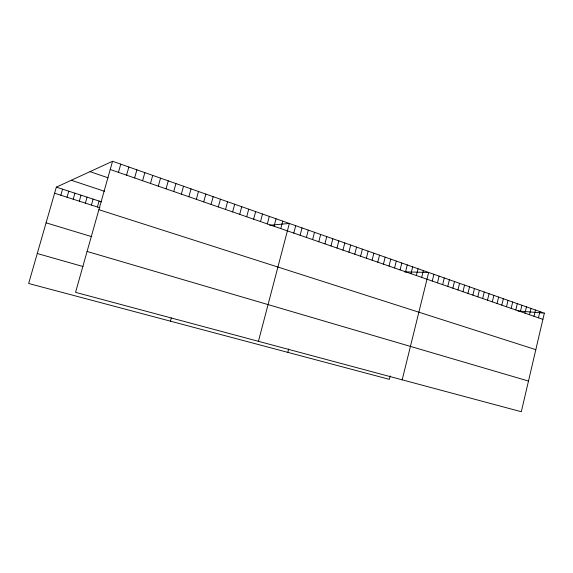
<?xml version="1.0" encoding="UTF-8"?>
<svg xmlns="http://www.w3.org/2000/svg" width="573" height="573" viewBox="0 0 573 573"><rect width="100%" height="100%" fill="white"/><g stroke="black" fill="none" stroke-linecap="round" stroke-linejoin="round"><path stroke-width="0.86" d="M544.35 313.144L521.315 411.729L75.55 292.337L112.552 161.271L544.35 313.144L518.042 310.946M529.495 314.72L530.97 308.439M533.993 316.282L535.461 310.022M538.462 317.829L539.924 311.59M511.173 308.374L512.685 302.007M515.807 309.979L517.304 303.633M520.399 311.569L521.896 305.244M524.961 313.152L526.451 306.849M497.078 303.497L498.617 297.058M501.812 305.137L503.338 298.719M506.511 306.763L508.029 300.367M477.803 296.814L479.372 290.289M482.674 298.504L484.235 292.001M487.508 300.18L489.063 293.698M492.314 301.842L493.862 295.389M462.955 291.678L464.56 285.082M467.94 293.405L469.531 286.829M472.89 295.116L474.473 288.563M447.778 286.421L449.404 279.753M452.878 288.183L454.496 281.536M457.934 289.938L459.546 283.32M432.25 281.042L433.904 274.295M437.464 282.847L439.111 276.129M442.643 284.638L444.283 277.948M390.213 375.902L389.361 379.347L28.65 283.499L56.34 187.142L112.552 161.271M416.356 275.534L418.046 268.716M421.692 277.382L423.375 270.592M402.189 379.827L428.661 272.454L404.388 271.846M400.083 269.904L401.809 263.007M405.548 271.795L407.26 264.927M410.977 273.672L412.675 266.832M383.43 264.132L385.178 257.162M389.024 266.073L390.765 259.125M394.575 267.992L396.308 261.073M372.099 260.206L373.875 253.18M377.786 262.176L379.548 255.178M354.759 254.204L356.571 247.099M360.589 256.224L362.387 249.14M366.369 258.222L368.153 251.167M336.996 248.052L338.836 240.861M342.962 250.115L344.796 242.959M348.885 252.17L350.712 245.036M324.905 243.862L326.775 236.613M330.972 245.967L332.834 238.748M306.39 237.451L308.295 230.117M312.614 239.607L314.505 232.301M287.811 352.359L288.699 348.921M318.781 241.742L320.665 234.464M293.784 233.082L295.711 225.69M300.109 235.274L302.028 227.911M274.073 226.256L276.043 218.771M280.763 228.577L282.725 221.121M258.437 341.322L289.344 223.449L269.733 225.253M260.507 221.558L262.506 214.008M267.319 223.921L269.303 216.401M246.698 216.773L248.725 209.166M253.631 219.18L255.651 211.602M225.511 209.439L227.581 201.732M232.638 211.903L234.694 204.232M239.7 214.352L241.742 206.71M211.057 204.432L213.163 196.654M218.32 206.946L220.412 199.203M196.338 199.332L198.48 191.489M170.417 321.166L171.306 317.908M203.737 201.897L205.857 194.082M181.347 194.14L183.518 186.225M188.875 196.747L191.031 188.868M166.063 188.846L168.269 180.867M173.741 191.504L175.925 183.561M150.491 183.453L152.726 175.402M158.313 186.168L160.533 178.146M134.619 177.959L136.89 169.83M142.591 180.717L144.847 172.631M118.439 172.351L120.745 164.15M126.569 175.166L128.853 167.001M91.415 205.07L93.105 199.11M97.403 206.989L99.079 201.051M73.201 199.211L74.92 193.194M79.318 201.173L81.022 195.178M85.384 203.129L87.082 197.148M60.838 195.235L62.579 189.176M67.041 197.227L68.767 191.189M37.266 253.517L83.028 266.524M87.089 251.461L528.478 381.059M46.084 222.825L91.802 236.685M98.878 209.697L535.819 349.652M54.593 193.223L99.953 207.813M56.34 187.142L101.622 201.882M71.288 180.259L104.63 191.339M90.011 171.642L108.046 177.795M110.224 169.508L542.896 319.362"/></g></svg>
